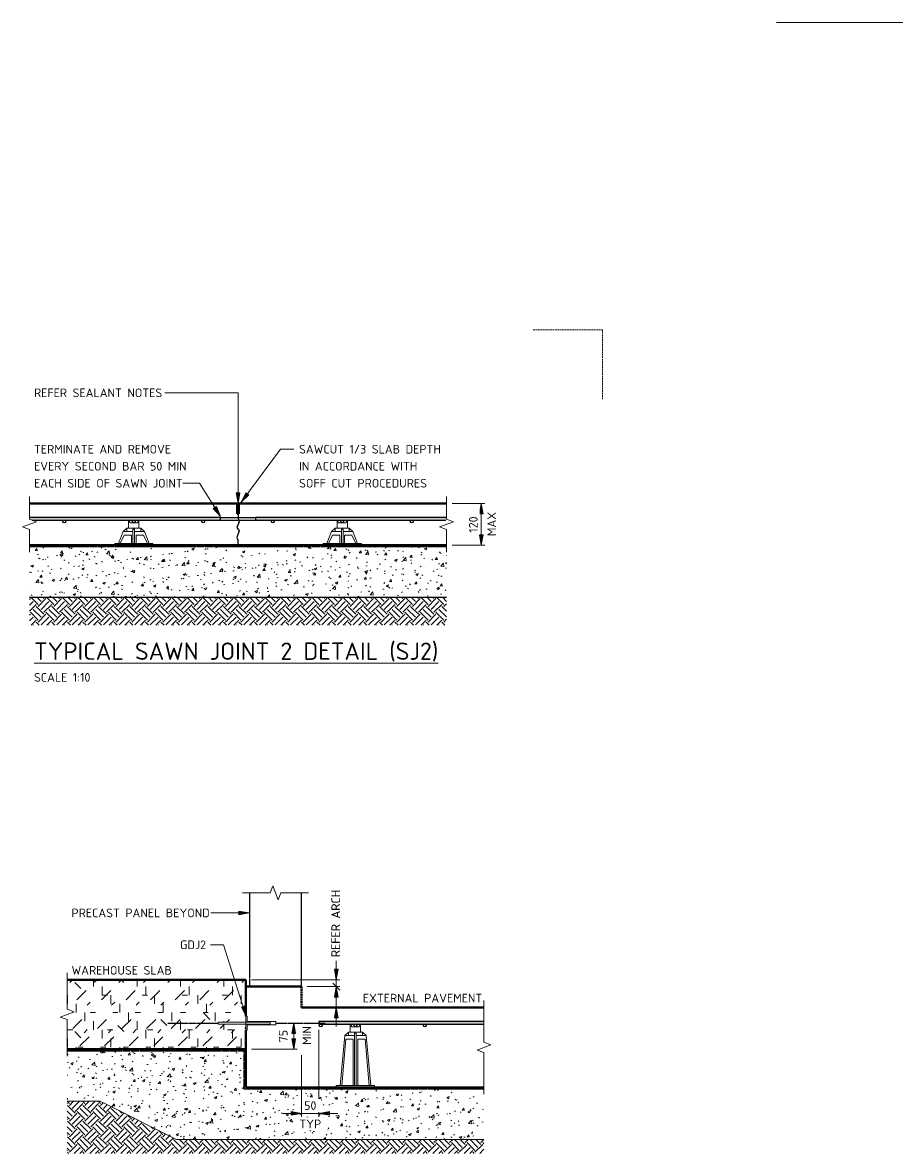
# Model space of a CAD drawing. Header units: millimetres. Extents: x 1405 to 26650, y -1062 to 5760.
# Drawn here: x 7746 to 10264, y 1945 to 5200 of the extents above; entities that cross this region are included whole.
import ezdxf

# ---------------------------------------------------------------- set-up
doc = ezdxf.new("R2010")
doc.units = ezdxf.units.MM
for name, pattern in [('Centre Half', [10, 2, -1, 6, -1]), ('Dash', [7, 5, -2]), ('Hidden', [4, 3, -1])]:
    doc.linetypes.add(name, pattern=pattern)
for name, color, linetype, lineweight in [('A-000-T_TEXT', 231, 'Continuous', 13), ('A-010-D_DIM', 211, 'Continuous', 13), ('A-010-D_DIM-10', 211, 'Continuous', 13), ('A-010-M_LINE', 90, 'Continuous', 13), ('Z-000-T_TEXT', 131, 'Continuous', 18), ('Z-060-M_DETAIL', 92, 'Continuous', 25), ('Z-200_P_REF_PLANE', 111, 'Dash', 13), ('Z-230-A_LEVEL', 51, 'Continuous', 13)]:
    doc.layers.add(name, color=color, linetype=linetype, lineweight=lineweight)
doc.styles.add('ISOCPEUR', font='isocpeur.ttf', dxfattribs={"height": 25})
doc.styles.add('ISOCPEUR_1', font='isocpeur.ttf', dxfattribs={"height": 50})
doc.dimstyles.new('2_5___Arrow', dxfattribs={"dimscale": 304.8, "dimtxt": 24.899529, "dimasz": 0.098425, "dimexe": 0.032808, "dimexo": 0.052493, "dimgap": 0.032808, "dimtad": 1, "dimdec": 0, "dimzin": 0, "dimdsep": 46, "dimtxsty": 'ISOCPEUR', "dimsah": 1, "dimcen": 0.09, "dimadec": 0, "dimazin": 0, "dimtfac": 1, "dimtdec": 4, "dimtix": 1, "dimtmove": 0, "dimatfit": 3, "dimfxl": 1, "dimtvp": 1, "dimtolj": 1, "dimtzin": 0, "dimlwd": 18, "dimlwe": 18, "dimarcsym": 2})
doc.dimstyles.new('2_5___Arrow_1', dxfattribs={"dimscale": 304.8, "dimtxt": 24.899529, "dimasz": 0.065617, "dimexe": 0.032808, "dimexo": 0.052493, "dimgap": 0.032808, "dimtad": 1, "dimdec": 0, "dimzin": 0, "dimdsep": 46, "dimtxsty": 'ISOCPEUR', "dimblk2": 'OBLIQUE', "dimsah": 1, "dimcen": 0.09, "dimadec": 0, "dimazin": 0, "dimtfac": 1, "dimtdec": 4, "dimtix": 1, "dimtmove": 2, "dimatfit": 3, "dimfxl": 1, "dimtvp": 1, "dimtolj": 1, "dimtzin": 0, "dimlwd": 18, "dimlwe": 18, "dimarcsym": 2})
doc.dimstyles.new('2_5___Arrow_2', dxfattribs={"dimscale": 304.8, "dimtxt": 24.899529, "dimasz": 0.065617, "dimexe": 0.032808, "dimexo": 0.052493, "dimgap": 0.032808, "dimtad": 1, "dimdec": 0, "dimzin": 0, "dimdsep": 46, "dimtxsty": 'ISOCPEUR', "dimblk1": 'OBLIQUE', "dimsah": 1, "dimcen": 0.09, "dimadec": 0, "dimazin": 0, "dimtfac": 1, "dimtdec": 4, "dimtix": 1, "dimtmove": 2, "dimatfit": 3, "dimfxl": 1, "dimtvp": 1, "dimtolj": 1, "dimtzin": 0, "dimlwd": 18, "dimlwe": 18, "dimarcsym": 2})
doc.dimstyles.new('2_5___Arrow___Opaque', dxfattribs={"dimscale": 304.8, "dimtxt": 24.899529, "dimasz": 0.098425, "dimexe": 0.032808, "dimexo": 0.052493, "dimgap": 0.008202, "dimtad": 1, "dimdec": 0, "dimzin": 0, "dimdsep": 46, "dimtxsty": 'ISOCPEUR', "dimsah": 1, "dimcen": 0.09, "dimadec": 0, "dimazin": 0, "dimtfac": 1, "dimtdec": 4, "dimtix": 1, "dimtmove": 0, "dimatfit": 3, "dimfxl": 1, "dimtvp": 1, "dimtfill": 1, "dimtolj": 1, "dimtzin": 0, "dimlwd": 18, "dimlwe": 18, "dimarcsym": 2})
pattern_1 = [(315, (0, 0), (44.90128, 0), [31.75, -31.75]), (315, (8.42, 8.42), (44.90128, 0), [31.75, -31.75]), (315, (16.84, 16.84), (44.90128, 0), [31.75, -31.75]), (45, (22.454, 16.84), (0, 44.90128), [31.75, -31.75]), (45, (30.874, 8.42), (0, 44.90128), [31.75, -31.75]), (45, (39.294, 0), (0, 44.90128), [31.75, -31.75])]
pattern_2 = [(50, (0, 0), (72.87376, -6.37607), [7.62, -83.82]), (355, (0, 0), (-14.097, 76.42244), [6.096, -67.056]), (100.451, (6.07, -0.53), (58.77696, 70.04687), [6.476, -71.236]), (46.184, (0, 20.32), (108.4314, -16.81745), [11.43, -125.73]), (96.636, (9.04, 18.92), (94.961, 98.9709), [9.714, -106.854]), (351.184, (0, 20.32), (94.9623, 98.9702), [9.144, -100.584]), (21, (10.16, 15.24), (60.64565, -40.90654), [7.62, -83.82]), (326, (10.16, 15.24), (24.72083, 73.67493), [6.096, -67.056]), (71.451, (15.214, 11.83), (85.3669, 32.76874), [6.476, -71.236]), (37.5, (0, 0), (1.235525, 33.82243), [3.353, -62.89, 3.353, -64.719, -67.31]), (37.5, (0, 0), (1.235525, 33.82243), [-134.315, 3.353, -63.957]), (7.5, (0, 0), (26.72815, 40.07255), [3.353, -35.458, 3.353, -61.366, -25.654]), (7.5, (0, 0), (26.72815, 40.07255), [-103.53, 3.353, -22.301]), (327.5, (-22.657, 0), (54.23632, -2.29212), [3.353, -22.047, 3.353, -75.895, -105.156]), (327.5, (-22.657, 0), (54.23632, -2.29212), [-104.648, 3.353, -101.803]), (317.5, (-32.817, 0), (59.25158, 10.17014), [3.353, -29.667, 3.353, -49.276, -74.676]), (317.5, (-32.817, 0), (59.25158, 10.17014), [-85.649, 3.353, -71.323])]

# ---------------------------------------------------------------- blocks, each defined once
blk = doc.blocks.new('NRP_Scabble _v2_ - NRP_Scabble-4164595-S-2901 - _INDUSTRIAL_ TYPICAL SLAB ON GROUND JOINT DETAILS')
at = {"layer": 'Z-060-M_DETAIL'}
for p, q in [((0, 0), (12.9, 0)), ((12.9, 0), (22.5, 3.7)), ((22.5, 3.7), (38.6, -3.8)), ((38.6, -3.8), (48.2, 3.7)), ((48.2, 3.7), (67.5, -3.8)), ((90, 0), (77.1, 0)), ((67.5, -3.8), (77.1, 0))]:
    blk.add_line(p, q, dxfattribs=at)
blk = doc.blocks.new('NRP_Chair Reinf BN - NRP_Reinf Chair BN-4164629-S-2901 - _INDUSTRIAL_ TYPICAL SLAB ON GROUND JOINT DETAILS')
at = {"layer": 'Z-060-M_DETAIL', "lineweight": 18}
for p, q in [((-13.7, 69), (-15, 69)), ((-15, 49), (-15, 69)), ((-10, 64), (-13.7, 69)), ((10, 64), (13.7, 69)), ((13.7, 69), (15, 69)), ((15, 49), (15, 69)), ((-30.7, 39), (-44, 5)), ((-30.7, 39), (-20, 49)), ((-2.5, 39), (-30.7, 39)), ((20, 49), (-20, 49)), ((-20, 49), (-20, 39)), ((10, 64), (-10, 64)), ((2.5, 46), (-2.5, 46)), ((-2.5, 46), (-2.5, 5)), ((2.5, 46), (2.5, 5)), ((2.5, 39), (30.7, 39)), ((20, 49), (20, 39)), ((20, 49), (30.7, 39)), ((30.7, 39), (44, 5)), ((55, 5), (-55, 5)), ((-55, 5), (-55, 0)), ((-55, 0), (55, 0)), ((-27.6, 29), (-39.1, 5)), ((-7, 29), (-27.6, 29)), ((-7, 5), (-7, 29)), ((7, 5), (7, 29)), ((7, 29), (27.6, 29)), ((27.6, 29), (39.1, 5)), ((55, 5), (55, 0))]:
    blk.add_line(p, q, dxfattribs=at)
blk = doc.blocks.new('NRP_Chair Reinf BN - NRP_Reinf Chair BN-4164630-S-2901 - _INDUSTRIAL_ TYPICAL SLAB ON GROUND JOINT DETAILS')
at = {"layer": 'Z-060-M_DETAIL', "lineweight": 18}
for p, q in [((-55, 0), (55, 0)), ((55, -5), (55, 0)), ((-55, -5), (-55, 0)), ((55, -5), (-55, -5)), ((-30.7, -39), (-44, -5)), ((-27.6, -29), (-39.1, -5)), ((-7, -29), (-27.6, -29)), ((-7, -5), (-7, -29)), ((-2.5, -46), (-2.5, -5)), ((2.5, -46), (2.5, -5)), ((7, -5), (7, -29)), ((7, -29), (27.6, -29)), ((27.6, -29), (39.1, -5)), ((30.7, -39), (44, -5)), ((-2.5, -39), (-30.7, -39)), ((-30.7, -39), (-20, -49)), ((-20, -49), (-20, -39)), ((20, -49), (-20, -49)), ((-15, -49), (-15, -69)), ((-10, -64), (-13.7, -69)), ((10, -64), (-10, -64)), ((2.5, -46), (-2.5, -46)), ((2.5, -39), (30.7, -39)), ((10, -64), (13.7, -69)), ((15, -49), (15, -69)), ((20, -49), (20, -39)), ((20, -49), (30.7, -39)), ((-13.7, -69), (-15, -69)), ((13.7, -69), (15, -69))]:
    blk.add_line(p, q, dxfattribs=at)
blk = doc.blocks.new('NRP_Chair Reinf BN - NRP_Reinf Chair BN-4164637-S-2901 - _INDUSTRIAL_ TYPICAL SLAB ON GROUND JOINT DETAILS')
at = {"layer": 'Z-060-M_DETAIL', "lineweight": 18}
for p, q in [((-55, 0), (55, 0)), ((55, -5), (55, 0)), ((-55, -5), (-55, 0)), ((55, -5), (-55, -5)), ((-30.7, -149), (-44, -5)), ((-27.6, -139), (-39.1, -5)), ((-7, -5), (-7, -139)), ((-2.5, -156), (-2.5, -5)), ((2.5, -156), (2.5, -5)), ((7, -5), (7, -139)), ((27.6, -139), (39.1, -5)), ((30.7, -149), (44, -5)), ((-2.5, -149), (-30.7, -149)), ((-30.7, -149), (-20, -159)), ((-7, -139), (-27.6, -139)), ((-20, -159), (-20, -149)), ((20, -159), (-20, -159)), ((-15, -159), (-15, -179)), ((2.5, -156), (-2.5, -156)), ((2.5, -149), (30.7, -149)), ((7, -139), (27.6, -139)), ((15, -159), (15, -179)), ((20, -159), (20, -149)), ((20, -159), (30.7, -149)), ((-13.7, -179), (-15, -179)), ((-10, -174), (-13.7, -179)), ((10, -174), (-10, -174)), ((10, -174), (13.7, -179)), ((13.7, -179), (15, -179))]:
    blk.add_line(p, q, dxfattribs=at)
blk = doc.blocks.new('NRP_Break Line _v2_ - Section-4121748-S-2901 - _INDUSTRIAL_ TYPICAL SLAB ON GROUND JOINT DETAILS')
at = {"layer": 'Z-060-M_DETAIL', "lineweight": 18}
for p, q in [((0, 0), (45, 0)), ((75, 0), (120, 0))]:
    blk.add_line(p, q, dxfattribs=at)
blk = doc.blocks.new('NRP_Break Line _v2_ - Section-4164517-S-2901 - _INDUSTRIAL_ TYPICAL SLAB ON GROUND JOINT DETAILS')
at = {"layer": 'Z-060-M_DETAIL', "lineweight": 18}
for p, q in [((0, 0), (85, 0)), ((115, 0), (200, 0))]:
    blk.add_line(p, q, dxfattribs=at)
blk = doc.blocks.new('NRP_Break Line _v2_ - Section-4164639-S-2901 - _INDUSTRIAL_ TYPICAL SLAB ON GROUND JOINT DETAILS')
at = {"layer": 'Z-060-M_DETAIL', "lineweight": 18}
for p, q in [((0, 0), (100, 0)), ((130, 0), (230, 0))]:
    blk.add_line(p, q, dxfattribs=at)
blk = doc.blocks.new('NRP_Break Line _v2_ - Section-3989051-S-2901 - _INDUSTRIAL_ TYPICAL SLAB ON GROUND JOINT DETAILS')
at = {"layer": 'Z-060-M_DETAIL', "lineweight": 18}
for p, q in [((0, 0), (60, 0)), ((90, 0), (150, 0))]:
    blk.add_line(p, q, dxfattribs=at)
blk = doc.blocks.new('DIMBLOCK3-S-2901 - _INDUSTRIAL_ TYPICAL SLAB ON GROUND JOINT DETAILS')
at = {"layer": 'A-010-D_DIM-10', "lineweight": 18}
for points in [[(9065.7, 3815.5), (9060.4, 3785.5), (9071, 3785.5)], [(9065.7, 3695.5), (9071, 3725.5), (9060.4, 3725.5)]]:
    blk.add_hatch(color=256, dxfattribs=at).paths.add_polyline_path(points)
for p, q in [((9065.7, 3815.5), (8981.7, 3815.5)), ((9065.7, 3815.5), (9060.4, 3785.5)), ((9065.7, 3695.5), (9065.7, 3815.5)), ((9071, 3785.5), (9065.7, 3815.5)), ((9065.7, 3815.5), (9075.7, 3815.5)), ((9060.4, 3785.5), (9071, 3785.5)), ((9071, 3725.5), (9060.4, 3725.5)), ((9060.4, 3725.5), (9065.7, 3695.5)), ((9065.7, 3695.5), (9071, 3725.5)), ((9065.7, 3695.5), (8981.7, 3695.5)), ((9065.7, 3695.5), (9075.7, 3695.5))]:
    blk.add_line(p, q, dxfattribs=at)
at = {"layer": 'A-010-D_DIM-10', "color": 0, "lineweight": 18, "insert": (9083.4, 3721.7), "char_height": 25, "width": 81.019, "attachment_point": 1, "rotation": 90, "line_spacing_factor": 1.149209, "style": 'ISOCPEUR', "bg_fill": 3, "box_fill_scale": 1.25, "bg_fill_color": 256, "bg_fill_true_color": 13158600, "bg_fill_transparency": 0}
blk.add_mtext('MAX', dxfattribs=at)
at = {"layer": 'A-010-D_DIM-10', "color": 0, "lineweight": 18, "insert": (9030.5, 3731.6), "char_height": 25, "width": 57.46, "attachment_point": 1, "rotation": 90, "line_spacing_factor": 1.149209, "style": 'ISOCPEUR', "bg_fill": 3, "box_fill_scale": 1.25, "bg_fill_color": 256, "bg_fill_true_color": 13158600, "bg_fill_transparency": 0}
blk.add_mtext('120', dxfattribs=at)
blk = doc.blocks.new('DIMBLOCK9-S-2901 - _INDUSTRIAL_ TYPICAL SLAB ON GROUND JOINT DETAILS')
at = {"layer": 'A-010-D_DIM-10', "lineweight": 18}
for points in [[(8548.7, 2059.6), (8518.7, 2064.9), (8518.7, 2054.3)], [(8598.7, 2059.6), (8628.7, 2054.3), (8628.7, 2064.9)]]:
    blk.add_hatch(color=256, dxfattribs=at).paths.add_polyline_path(points)
for p, q in [((8598.7, 2059.6), (8598.7, 2300.6)), ((8548.7, 2059.6), (8548.7, 2227.8)), ((8494.3, 2059.6), (8653.2, 2059.6)), ((8548.7, 2059.6), (8518.7, 2064.9)), ((8518.7, 2064.9), (8518.7, 2054.3)), ((8518.7, 2054.3), (8548.7, 2059.6)), ((8548.7, 2059.6), (8548.7, 2049.6)), ((8628.7, 2064.9), (8598.7, 2059.6)), ((8598.7, 2059.6), (8628.7, 2054.3)), ((8598.7, 2059.6), (8598.7, 2049.6)), ((8628.7, 2054.3), (8628.7, 2064.9))]:
    blk.add_line(p, q, dxfattribs=at)
at = {"layer": 'A-010-D_DIM-10', "color": 0, "lineweight": 18, "insert": (8542.4, 2041.8), "char_height": 25, "width": 75.273, "attachment_point": 1, "line_spacing_factor": 1.149209, "style": 'ISOCPEUR', "bg_fill": 3, "box_fill_scale": 1.25, "bg_fill_color": 256, "bg_fill_true_color": 13158600, "bg_fill_transparency": 0}
blk.add_mtext('TYP', dxfattribs=at)
at = {"layer": 'A-010-D_DIM-10', "color": 0, "lineweight": 18, "insert": (8556, 2094.7), "char_height": 25, "width": 42.521, "attachment_point": 1, "line_spacing_factor": 1.149209, "style": 'ISOCPEUR', "bg_fill": 3, "box_fill_scale": 1.25, "bg_fill_color": 256, "bg_fill_true_color": 13158600, "bg_fill_transparency": 0}
blk.add_mtext('50', dxfattribs=at)
blk = doc.blocks.new('DIMBLOCK10-S-2901 - _INDUSTRIAL_ TYPICAL SLAB ON GROUND JOINT DETAILS')
at = {"layer": 'A-010-D_DIM-10', "lineweight": 18}
for points in [[(8526.2, 2319.6), (8520.9, 2289.6), (8531.5, 2289.6)], [(8526.2, 2244.6), (8531.5, 2274.6), (8520.9, 2274.6)]]:
    blk.add_hatch(color=256, dxfattribs=at).paths.add_polyline_path(points)
for p, q in [((8526.2, 2319.6), (8520.9, 2289.6)), ((8526.2, 2319.6), (8521, 2319.6)), ((8526.2, 2244.6), (8526.2, 2319.6)), ((8531.5, 2289.6), (8526.2, 2319.6)), ((8526.2, 2319.6), (8536.2, 2319.6)), ((8520.9, 2289.6), (8531.5, 2289.6)), ((8531.5, 2274.6), (8520.9, 2274.6)), ((8520.9, 2274.6), (8526.2, 2244.6)), ((8526.2, 2244.6), (8531.5, 2274.6)), ((8526.2, 2244.6), (8404.7, 2244.6)), ((8526.2, 2244.6), (8536.2, 2244.6))]:
    blk.add_line(p, q, dxfattribs=at)
at = {"layer": 'A-010-D_DIM-10', "color": 0, "lineweight": 18, "char_height": 25, "attachment_point": 1, "rotation": 90, "line_spacing_factor": 1.149209, "style": 'ISOCPEUR'}
for s, insert, width in [('75', (8483.5, 2264.3), 42.521), ('MIN', (8551.4, 2256.9), 60.333)]:
    blk.add_mtext(s, dxfattribs=dict(at, insert=insert, width=width))
blk = doc.blocks.new('DIMBLOCK11-S-2901 - _INDUSTRIAL_ TYPICAL SLAB ON GROUND JOINT DETAILS')
at = {"layer": 'A-010-D_DIM-10', "lineweight": 18}
blk.add_hatch(color=256, dxfattribs=at).paths.add_polyline_path([(8648.7, 2364.6), (8643.4, 2334.6), (8654, 2334.6)])
for p, q in [((8648.7, 2424.6), (8564.7, 2424.6)), ((8648.7, 2424.6), (8638.7, 2434.6)), ((8648.7, 2310.1), (8648.7, 2424.6)), ((8648.7, 2424.6), (8658.7, 2414.6)), ((8648.7, 2424.6), (8658.7, 2424.6)), ((8648.7, 2364.6), (8643.4, 2334.6)), ((8648.7, 2364.6), (8643.5, 2364.6)), ((8654, 2334.6), (8648.7, 2364.6)), ((8648.7, 2364.6), (8658.7, 2364.6)), ((8643.4, 2334.6), (8654, 2334.6))]:
    blk.add_line(p, q, dxfattribs=at)
at = {"layer": 'A-010-D_DIM-10', "color": 0, "lineweight": 18, "insert": (8634.4, 2509.4), "char_height": 25, "width": 226.394, "attachment_point": 1, "rotation": 90, "line_spacing_factor": 1.149209, "style": 'ISOCPEUR'}
blk.add_mtext('REFER ARCH', dxfattribs=at)
blk = doc.blocks.new('_Oblique')
at = {"color": 0, "linetype": 'ByBlock', "lineweight": -2}
blk.add_line((-0.5, -0.5), (0.5, 0.5), dxfattribs=at)
blk = doc.blocks.new('DIMBLOCK12-S-2901 - _INDUSTRIAL_ TYPICAL SLAB ON GROUND JOINT DETAILS')
at = {"layer": 'A-010-D_DIM-10', "lineweight": 18}
for points in [[(8648.7, 2444.6), (8654, 2474.6), (8643.4, 2474.6)], [(8648.7, 2424.6), (8643.4, 2394.6), (8654, 2394.6)]]:
    blk.add_hatch(color=256, dxfattribs=at).paths.add_polyline_path(points)
for p, q in [((8654, 2474.6), (8643.4, 2474.6)), ((8643.4, 2474.6), (8648.7, 2444.6)), ((8648.7, 2424.6), (8648.7, 2499)), ((8648.7, 2444.6), (8654, 2474.6)), ((8648.7, 2444.6), (8404.7, 2444.6)), ((8648.7, 2444.6), (8658.7, 2444.6)), ((8648.7, 2424.6), (8564.7, 2424.6)), ((8648.7, 2424.6), (8643.4, 2394.6)), ((8654, 2394.6), (8648.7, 2424.6)), ((8648.7, 2424.6), (8658.7, 2424.6)), ((8643.4, 2394.6), (8654, 2394.6))]:
    blk.add_line(p, q, dxfattribs=at)
at = {"layer": 'A-010-D_DIM-10', "color": 0, "lineweight": 18, "insert": (8634.4, 2509.9), "char_height": 25, "width": 226.394, "attachment_point": 1, "rotation": 90, "line_spacing_factor": 1.149209, "style": 'ISOCPEUR'}
blk.add_mtext('REFER ARCH', dxfattribs=at)

msp = doc.modelspace()

# ---------------------------------------------------------------- hatches: boundary and pattern name
at = {"layer": 'A-000-T_TEXT', "lineweight": 18}
for points in [[(8365.7, 3816.5), (8370.9, 3846.5), (8360.4, 3846.5)], [(8375, 3819.1), (8397.1, 3840.1), (8388.6, 3846.4)], [(8315.2, 3778.3), (8303.6, 3806.5), (8294.6, 3800.8)], [(8398, 2636.8), (8368, 2642.1), (8368, 2631.5)], [(8389.6, 2338.8), (8385.5, 2369), (8375.5, 2365.8)]]:
    msp.add_hatch(color=7, dxfattribs=at).paths.add_polyline_path(points)
at = {"layer": 'Z-060-M_DETAIL'}
for color, points in [(9, [(8363.2, 3785.5), (8368.2, 3785.5), (8368.2, 3815.5), (8363.2, 3815.5)]), (10, [(8315.7, 3767.5), (8315.7, 3775.5), (7765.7, 3775.5), (7765.7, 3770.5), (7773.7, 3767.5), (8143.4, 3767.5)]), (10, [(8415.7, 3767.5), (8964.2, 3767.5), (8964.2, 3771.1), (8965.7, 3770.5), (8965.7, 3775.5), (8415.7, 3775.5)]), (10, [(8598.7, 2316.6), (9073.7, 2316.6), (9073.7, 2324.6), (8598.7, 2324.6)])]:
    msp.add_hatch(color=color, dxfattribs=at).paths.add_polyline_path(points)
at = {"layer": 'Z-060-M_DETAIL', "lineweight": 18}
h = msp.add_hatch(dxfattribs=at)
h.set_pattern_fill('FP_3', color=8, style=0, pattern_type=2)
h.set_pattern_definition(pattern_2)
h.paths.add_polyline_path([(8965.7, 3545.5), (8965.7, 3690.5), (7765.7, 3690.5), (7765.7, 3545.5), (8143.4, 3545.5)])
h = msp.add_hatch(dxfattribs=at)
h.set_pattern_fill('FP_2', color=31, style=0, pattern_type=2)
h.set_pattern_definition(pattern_1)
h.paths.add_polyline_path([(8965.7, 3465.5), (8965.7, 3545.5), (7765.7, 3545.5), (7765.7, 3465.5), (8143.4, 3465.5)])
h = msp.add_hatch(dxfattribs=at)
h.set_pattern_fill('FP_1', color=8, style=0, pattern_type=2)
h.set_pattern_definition([(45, (0, 0), (-70.71068, 0), [37.5, -150]), (45, (50, 50), (-70.71068, 0), [37.5, -150]), (45, (100, -15), (-70.71068, 0), [12.5, -100]), (90, (100, 25), (-25, 25), [25, -100]), (315, (100, 50), (0, 141.4214), [25, -150]), (0, (50, 50), (100, 100), [15, -50]), (0, (-75, 100), (100, 100), [15, -100])])
h.paths.add_polyline_path([(8388.7, 2244.6), (8388.7, 2316.6), (8308.7, 2316.6), (8308.7, 2322.6), (8388.7, 2322.6), (8388.7, 2444.6), (7873.7, 2444.6), (7873.7, 2359.6), (7893.7, 2352.1), (7875.2, 2345.1), (7875.2, 2329), (7873.7, 2329.6), (7873.7, 2244.6), (8143.4, 2244.6)])
h = msp.add_hatch(dxfattribs=at)
h.set_pattern_fill('FP_3', color=8, style=0, pattern_type=2)
h.set_pattern_definition(pattern_2)
h.paths.add_polyline_path([(9073.7, 1984.6), (9073.7, 2129.6), (8383.7, 2129.6), (8383.7, 2239.6), (7873.7, 2239.6), (7873.7, 2094.6), (7968.7, 2094.6), (8188.7, 1984.6)])
h = msp.add_hatch(dxfattribs=at)
h.set_pattern_fill('FP_2', color=31, style=0, pattern_type=2)
h.set_pattern_definition(pattern_1)
h.paths.add_polyline_path([(9073.7, 1944.6), (9073.7, 1984.6), (8188.7, 1984.6), (7968.7, 2094.6), (7873.7, 2094.6), (7873.7, 1944.6), (8143.4, 1944.6)])

# ---------------------------------------------------------------- linework, layer by layer
at = {"layer": 'A-000-T_TEXT', "color": 250, "lineweight": 18}
for p, q in [((8155.3, 4134.2), (8154.6, 4134.2)), ((8365.7, 4134.2), (8155.3, 4134.2)), ((8365.7, 3816.5), (8365.7, 4134.2)), ((8375, 3819.1), (8488.1, 3971.8)), ((8488.1, 3971.8), (8526.4, 3971.8)), ((8242.1, 3873.9), (8206.9, 3873.9)), ((8254.5, 3873.9), (8242.1, 3873.9)), ((8315.2, 3778.3), (8254.5, 3873.9)), ((8370.9, 3846.5), (8360.4, 3846.5)), ((8360.4, 3846.5), (8365.7, 3816.5)), ((8365.7, 3816.5), (8370.9, 3846.5)), ((8388.6, 3846.4), (8375, 3819.1)), ((8397.1, 3840.1), (8388.6, 3846.4)), ((8375, 3819.1), (8397.1, 3840.1)), ((8303.6, 3806.5), (8294.6, 3800.8)), ((8294.6, 3800.8), (8315.2, 3778.3)), ((8315.2, 3778.3), (8303.6, 3806.5)), ((8398, 2636.8), (8368, 2642.1)), ((8368, 2642.1), (8368, 2631.5)), ((8287.8, 2636.8), (8287.1, 2636.8)), ((8398, 2636.8), (8287.8, 2636.8)), ((8368, 2631.5), (8398, 2636.8)), ((8323.9, 2545.1), (8286.6, 2545.1)), ((8389.6, 2338.8), (8323.9, 2545.1)), ((8385.5, 2369), (8375.5, 2365.8)), ((8375.5, 2365.8), (8389.6, 2338.8)), ((8389.6, 2338.8), (8385.5, 2369))]:
    msp.add_line(p, q, dxfattribs=at)
at = {"layer": 'A-010-M_LINE', "lineweight": 50}
for p, q in [((7765.7, 3815.5), (8363.2, 3815.5)), ((8363.2, 3815.5), (8363.2, 3785.5)), ((8368.2, 3815.5), (8965.7, 3815.5)), ((8368.2, 3785.5), (8368.2, 3815.5)), ((8363.2, 3785.5), (8368.2, 3785.5)), ((7765.7, 3695.5), (8965.7, 3695.5)), ((7873.7, 2444.6), (8388.7, 2444.6)), ((8388.7, 2444.6), (8388.7, 2339.6)), ((8388.7, 2424.6), (8548.7, 2424.6)), ((9073.7, 2364.6), (8548.7, 2364.6)), ((8388.7, 2299.6), (8388.7, 2244.6)), ((8388.7, 2244.6), (7873.7, 2244.6)), ((8388.7, 2244.6), (8388.7, 2134.6)), ((8388.7, 2134.6), (8548.7, 2134.6)), ((8548.7, 2134.6), (9073.7, 2134.6))]:
    msp.add_line(p, q, dxfattribs=at)
at = {"layer": 'A-010-M_LINE', "lineweight": 18}
for p, q in [((8368.2, 3815.5), (8363.2, 3815.5)), ((8363.2, 3815.5), (8363.2, 3785.5)), ((8368.2, 3785.5), (8368.2, 3815.5)), ((8363.2, 3785.5), (8368.2, 3785.5)), ((8308.7, 2322.6), (8308.7, 2316.6)), ((8388.7, 2322.6), (8308.7, 2322.6)), ((8308.7, 2316.6), (8388.7, 2316.6)), ((8391.7, 2339.6), (8388.7, 2339.6)), ((8388.7, 2339.6), (8388.7, 2322.6)), ((8388.7, 2322.6), (8388.7, 2316.6)), ((8388.7, 2316.6), (8388.7, 2299.6)), ((8391.7, 2324.6), (8391.7, 2339.6)), ((8474.7, 2324.6), (8391.7, 2324.6)), ((8391.7, 2324.6), (8391.7, 2322.6)), ((8391.7, 2316.6), (8391.7, 2314.6)), ((8391.7, 2299.6), (8391.7, 2314.6)), ((8391.7, 2314.6), (8474.7, 2314.6)), ((8474.7, 2314.6), (8474.7, 2324.6)), ((8388.7, 2299.6), (8391.7, 2299.6)), ((7873.7, 2094.6), (7968.7, 2094.6)), ((7968.7, 2094.6), (8188.7, 1984.6)), ((8188.7, 1984.6), (9073.7, 1984.6))]:
    msp.add_line(p, q, dxfattribs=at)
at = {"layer": 'A-010-M_LINE', "lineweight": 25}
for p, q in [((8315.7, 3775.5), (7765.7, 3775.5)), ((7773.7, 3767.5), (8315.7, 3767.5)), ((8315.7, 3767.5), (8315.7, 3775.5)), ((8415.7, 3775.5), (8415.7, 3767.5)), ((8965.7, 3775.5), (8415.7, 3775.5)), ((8415.7, 3767.5), (8964.2, 3767.5)), ((7765.7, 3545.5), (8965.7, 3545.5)), ((8598.7, 2324.6), (8598.7, 2316.6)), ((9073.7, 2324.6), (8598.7, 2324.6)), ((8598.7, 2316.6), (9073.7, 2316.6))]:
    msp.add_line(p, q, dxfattribs=at)
at = {"layer": 'A-010-M_LINE', "linetype": 'Hidden', "lineweight": 25}
for p, q in [((8315.7, 3775.5), (8415.7, 3775.5)), ((8315.7, 3767.5), (8415.7, 3767.5)), ((8965.7, 3690.5), (7765.7, 3690.5)), ((8398.7, 2694.6), (8398.7, 2424.6)), ((8548.7, 2424.6), (8548.7, 2694.6)), ((7873.7, 2239.6), (8383.7, 2239.6)), ((8383.7, 2129.6), (8383.7, 2239.6)), ((9073.7, 2129.6), (8383.7, 2129.6))]:
    msp.add_line(p, q, dxfattribs=at)
at = {"layer": 'A-010-M_LINE', "linetype": 'Dash', "lineweight": 50}
msp.add_line((8548.7, 2424.6), (8548.7, 2364.6), dxfattribs=at)
at = {"layer": 'A-010-M_LINE', "linetype": 'Centre Half', "lineweight": 25}
for p, q in [((8163.7, 2319.6), (8308.7, 2319.6)), ((8474.7, 2319.6), (8616.7, 2319.6))]:
    msp.add_line(p, q, dxfattribs=at)
at = {"layer": 'A-010-M_LINE', "linetype": 'Hidden', "lineweight": 18}
for p, q in [((8458.7, 2322.6), (8388.7, 2322.6)), ((8388.7, 2316.6), (8458.7, 2316.6)), ((8458.7, 2316.6), (8458.7, 2322.6))]:
    msp.add_line(p, q, dxfattribs=at)
at = {"layer": 'A-010-M_LINE', "lineweight": 25}
for centre in [(7865.7, 3763.5), (8065.7, 3763.5), (8265.7, 3763.5), (8465.7, 3763.5), (8665.7, 3763.5), (8865.7, 3763.5), (8603.7, 2312.6), (8703.7, 2312.6), (8903.7, 2312.6)]:
    msp.add_circle(centre, 4, dxfattribs=at)
at = {"layer": 'Z-000-T_TEXT'}
for p, q in [((7765.7, 3815.5), (7765.7, 3835.5)), ((8965.7, 3815.5), (8965.7, 3835.5)), ((7745.7, 3748), (7785.7, 3763)), ((7765.7, 3740.5), (7745.7, 3748)), ((7785.7, 3763), (7765.7, 3770.5)), ((8985.7, 3763), (8945.7, 3748)), ((8945.7, 3748), (8965.7, 3740.5)), ((8965.7, 3770.5), (8985.7, 3763)), ((7765.7, 3695.5), (7765.7, 3675.5)), ((8965.7, 3695.5), (8965.7, 3675.5)), ((8458.7, 2694.6), (8466.2, 2714.6)), ((8466.2, 2714.6), (8481.2, 2674.6)), ((8398.7, 2694.6), (8378.7, 2694.6)), ((8481.2, 2674.6), (8488.7, 2694.6)), ((8548.7, 2694.6), (8568.7, 2694.6)), ((7873.7, 2444.6), (7873.7, 2464.6)), ((9073.7, 2364.6), (9073.7, 2384.6)), ((7853.7, 2337.1), (7893.7, 2352.1)), ((7893.7, 2352.1), (7873.7, 2359.6)), ((7873.7, 2329.6), (7853.7, 2337.1)), ((9093.7, 2257.1), (9053.7, 2242.1)), ((9073.7, 2264.6), (9093.7, 2257.1)), ((7873.7, 2244.6), (7873.7, 2224.6)), ((9053.7, 2242.1), (9073.7, 2234.6)), ((9073.7, 2134.6), (9073.7, 2114.6))]:
    msp.add_line(p, q, dxfattribs=at)
at = {"layer": 'Z-200_P_REF_PLANE'}
for p, q in [((9215.2, 4315.5), (9415.2, 4315.5)), ((9415.2, 4115.5), (9415.2, 4315.5)), ((7873.7, 2444.6), (8388.7, 2444.6))]:
    msp.add_line(p, q, dxfattribs=at)
at = {"layer": 'Z-230-A_LEVEL'}
msp.add_line((9915.3, 5200), (14220.7, 5200), dxfattribs=at)

# ---------------------------------------------------------------- block references
at = {"layer": 'Z-060-M_DETAIL', "lineweight": 18}
for name, p, rotation in [('NRP_Break Line _v2_ - Section-4121748-S-2901 - _INDUSTRIAL_ TYPICAL SLAB ON GROUND JOINT DETAILS', (7765.7, 3695.5), 89.99999999999987), ('NRP_Break Line _v2_ - Section-4121748-S-2901 - _INDUSTRIAL_ TYPICAL SLAB ON GROUND JOINT DETAILS', (8965.7, 3815.5), 270), ('NRP_Chair Reinf BN - NRP_Reinf Chair BN-4164630-S-2901 - _INDUSTRIAL_ TYPICAL SLAB ON GROUND JOINT DETAILS', (8665.7, 3695.5), 180), ('NRP_Break Line _v2_ - Section-4164517-S-2901 - _INDUSTRIAL_ TYPICAL SLAB ON GROUND JOINT DETAILS', (7873.7, 2244.6), 90), ('NRP_Break Line _v2_ - Section-4164639-S-2901 - _INDUSTRIAL_ TYPICAL SLAB ON GROUND JOINT DETAILS', (9073.7, 2364.6), 270), ('NRP_Chair Reinf BN - NRP_Reinf Chair BN-4164637-S-2901 - _INDUSTRIAL_ TYPICAL SLAB ON GROUND JOINT DETAILS', (8703.7, 2134.6), 180)]:
    msp.add_blockref(name, p, dxfattribs=dict(at, rotation=rotation))
at = {"layer": 'Z-060-M_DETAIL', "rotation": 270}
msp.add_blockref('NRP_Scabble _v2_ - NRP_Scabble-4164595-S-2901 - _INDUSTRIAL_ TYPICAL SLAB ON GROUND JOINT DETAILS', (8365.7, 3785.5), dxfattribs=at)
at = {"layer": 'Z-060-M_DETAIL', "lineweight": 18}
for name, p in [('NRP_Chair Reinf BN - NRP_Reinf Chair BN-4164629-S-2901 - _INDUSTRIAL_ TYPICAL SLAB ON GROUND JOINT DETAILS', (8065.7, 3695.5)), ('NRP_Break Line _v2_ - Section-3989051-S-2901 - _INDUSTRIAL_ TYPICAL SLAB ON GROUND JOINT DETAILS', (8398.7, 2694.6))]:
    msp.add_blockref(name, p, dxfattribs=at)

# ---------------------------------------------------------------- texts
at = {"layer": 'A-000-T_TEXT', "color": 7, "lineweight": 18, "attachment_point": 1}
for s, insert, char_height, width, style in [('REFER SEALANT NOTES', (7778.5, 4146.7), 25, 437.721, 'ISOCPEUR'), ('TERMINATE AND REMOVE ', (7778.5, 3984.3), 25, 479.409, 'ISOCPEUR'), ('SAWCUT 1/3 SLAB DEPTH ', (8541.4, 3984.3), 25, 492.236, 'ISOCPEUR'), ('EVERY SECOND BAR 50 MIN ', (7778.5, 3935.4), 25, 532.32, 'ISOCPEUR'), ('IN ACCORDANCE WITH ', (8541.4, 3935.4), 25, 416.076, 'ISOCPEUR'), ('EACH SIDE OF SAWN JOINT', (7778.5, 3886.4), 25, 501.055, 'ISOCPEUR'), ('SOFF CUT PROCEDURES', (8541.4, 3886.4), 25, 431.308, 'ISOCPEUR'), ('\\LTYPICAL SAWN JOINT 2 DETAIL (SJ2)', (7778.5, 3415.4), 50, 1376.497, 'ISOCPEUR_1'), ('SCALE 1:10', (7778.5, 3327.5), 25, 195.612, 'ISOCPEUR'), ('PRECAST PANEL BEYOND', (7886.5, 2649.3), 25, 467.384, 'ISOCPEUR'), ('GDJ2', (8198.8, 2557.6), 25, 88.186, 'ISOCPEUR'), ('WAREHOUSE SLAB', (7886.5, 2484.1), 25, 339.916, 'ISOCPEUR'), ('EXTERNAL PAVEMENT', (8725, 2404.1), 25, 407.257, 'ISOCPEUR')]:
    msp.add_mtext(s, dxfattribs=dict(at, insert=insert, char_height=char_height, width=width, style=style))

# ---------------------------------------------------------------- dimensions: what is measured, and where the dimension line sits
at = {"layer": 'A-010-D_DIM', "lineweight": 18}
dim = msp.add_linear_dim(base=(8648.7, 2444.6), p1=(8548.7, 2424.6), p2=(8388.7, 2444.6), angle=90, text='REFER ARCH', dimstyle='2_5___Arrow_2', override={"dimpost": '<>', "dimfxl": 161.245155}, dxfattribs=at)
dim.commit()
dim.dimension.update_dxf_attribs({"geometry": 'DIMBLOCK12-S-2901 - _INDUSTRIAL_ TYPICAL SLAB ON GROUND JOINT DETAILS', "text_midpoint": (8651, 2623), "dimtype": 160, "text_rotation": 90})

# ---------------------------------------------------------------- next in the draw order: dimensions: what is measured, and where the dimension line sits
dim = msp.add_linear_dim(base=(9065.7, 3815.5), p1=(8965.7, 3695.5), p2=(8965.7, 3815.5), angle=90, text='<>\\XMAX', dimstyle='2_5___Arrow___Opaque', override={"dimpost": '<>', "dimfxl": 120}, dxfattribs=at)
dim.commit()
dim.dimension.update_dxf_attribs({"geometry": 'DIMBLOCK3-S-2901 - _INDUSTRIAL_ TYPICAL SLAB ON GROUND JOINT DETAILS', "text_midpoint": (9065.7, 3755.5)})
dim = msp.add_linear_dim(base=(8598.7, 2059.6), p1=(8548.7, 2243.8), p2=(8598.7, 2316.6), text='<>\\XTYP', dimstyle='2_5___Arrow___Opaque', override={"dimpost": '<>', "dimfxl": 88.283585}, dxfattribs=at)
dim.commit()
dim.dimension.update_dxf_attribs({"geometry": 'DIMBLOCK9-S-2901 - _INDUSTRIAL_ TYPICAL SLAB ON GROUND JOINT DETAILS', "text_midpoint": (8573.7, 2059.6)})

# ---------------------------------------------------------------- next in the draw order: dimensions: what is measured, and where the dimension line sits
dim = msp.add_linear_dim(base=(8648.7, 2424.6), p1=(8627.5, 2364.6), p2=(8548.7, 2424.6), angle=90, text='REFER ARCH', dimstyle='2_5___Arrow_1', override={"dimpost": '<>', "dimfxl": 99.032113}, dxfattribs=at)
dim.commit()
dim.dimension.update_dxf_attribs({"geometry": 'DIMBLOCK11-S-2901 - _INDUSTRIAL_ TYPICAL SLAB ON GROUND JOINT DETAILS', "text_midpoint": (8651, 2622.6), "dimtype": 160, "text_rotation": 90})
dim = msp.add_linear_dim(base=(8526.2, 2319.6), p1=(8388.7, 2244.6), p2=(8505, 2319.6), angle=90, text='<>\\XMIN', dimstyle='2_5___Arrow', override={"dimpost": '<>', "dimfxl": 138.334169}, dxfattribs=at)
dim.commit()
dim.dimension.update_dxf_attribs({"geometry": 'DIMBLOCK10-S-2901 - _INDUSTRIAL_ TYPICAL SLAB ON GROUND JOINT DETAILS', "text_midpoint": (8526.2, 2282.1)})

doc.saveas('drawing.dxf')
